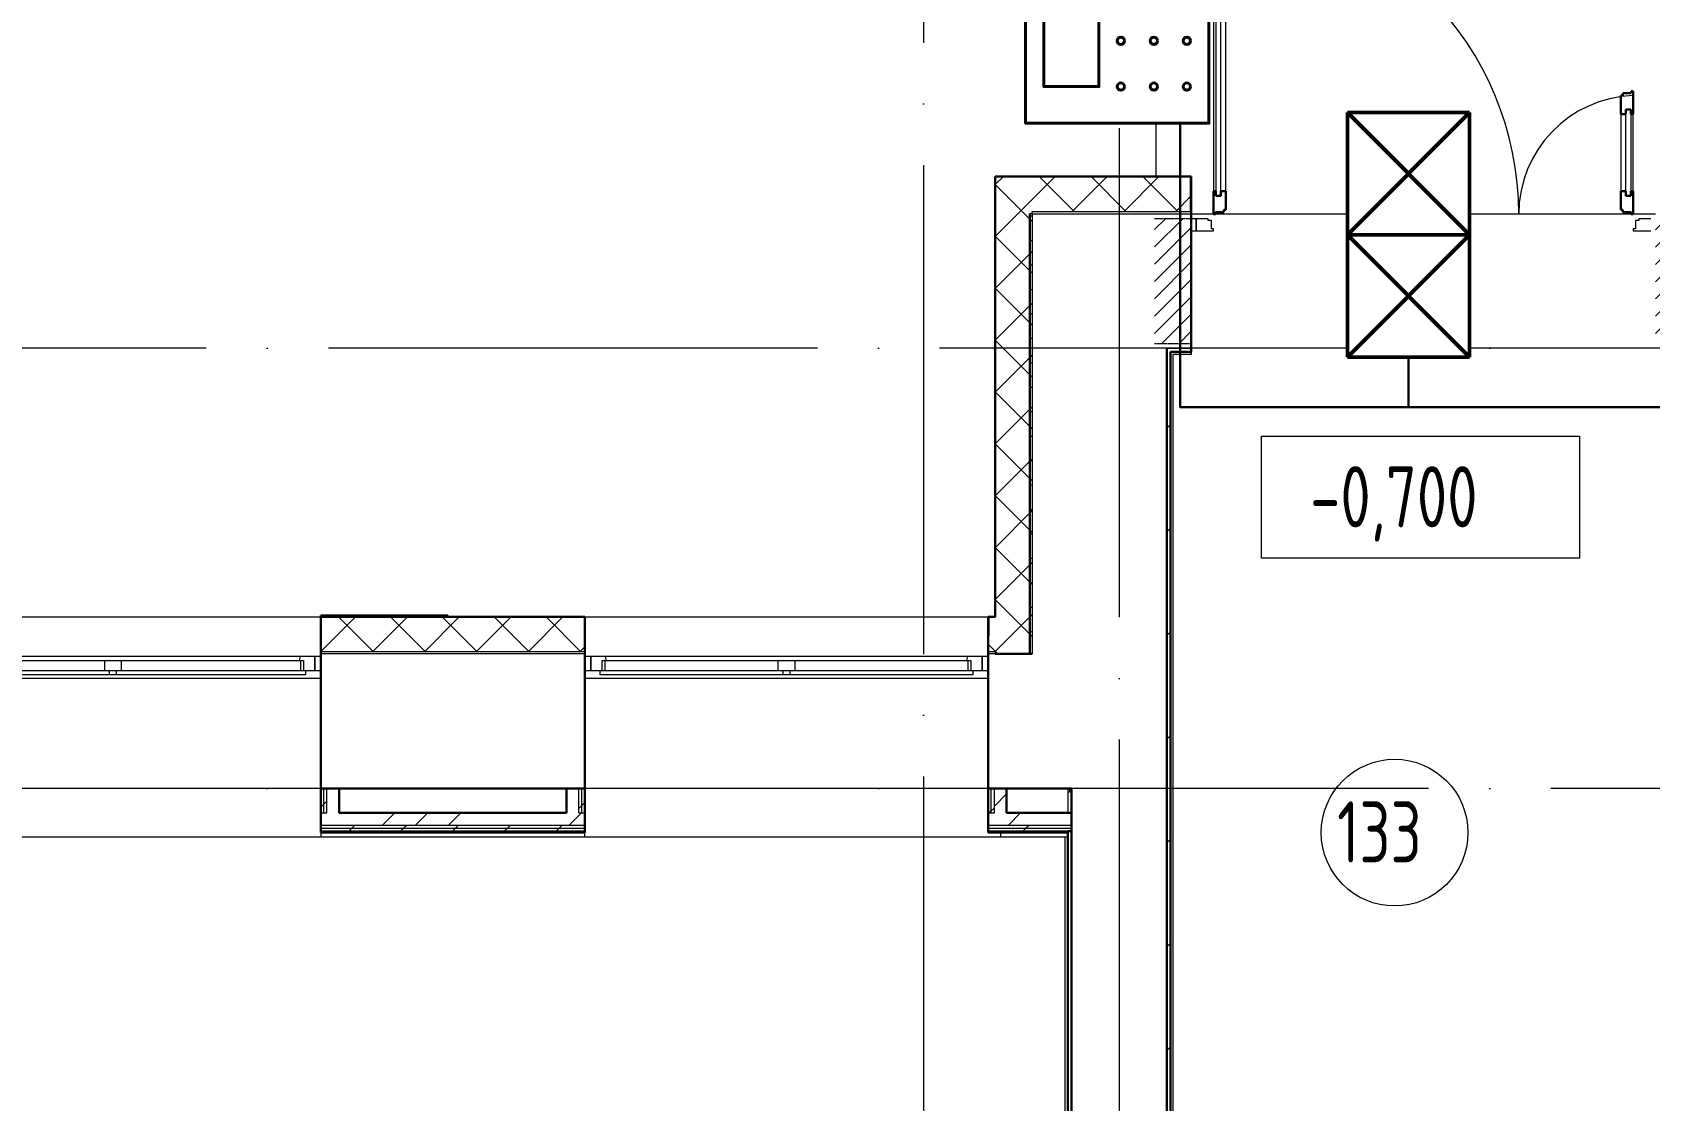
# Model space of a CAD drawing. Header units: millimetres. Extents: x -586848 to 520591, y -385801 to 675781.
# Drawn here: x -27103 to -20488, y 626090 to 630459 of the extents above; entities that cross this region are included whole.
import ezdxf

# ---------------------------------------------------------------- set-up
doc = ezdxf.new("R2010")
doc.units = ezdxf.units.MM
doc.set_wipeout_variables(frame=1)
for name, pattern in [('ADSK_Линия сетки', [25, 20, -2.5, 0, -2.5]), ('ADSK_Штриховая_ш2 п1_5', [4.5, 3, -1.5]), ('осевая', [2, 1.25, -0.25, 0.25, -0.25])]:
    doc.linetypes.add(name, pattern=pattern)
for name, color, linetype, lineweight in [('_ Окна', 7, 'Continuous', 9), ('RC-Извещатели_охранные', 5, 'Continuous', 30), ('RC-Линии_связи-Адресные', 5, 'Continuous', 30), ('RC-Линии_связи-Питание_220В', 6, 'осевая', 40), ('Аннотация', 7, 'Continuous', 18), ('Двери', 252, 'Continuous', 9), ('Марки помещений', 252, 'Continuous', 20), ('НО СКУД', 7, 'Continuous', 50), ('Ограждение', 252, 'Continuous', 9), ('Окна', 252, 'Continuous', 9), ('Оси', 252, 'Continuous', 9), ('Отметки', 7, 'Continuous', 9), ('Перекрытие', 252, 'Continuous', 18), ('Стены внутренние', 7, 'Continuous', 18), ('Стены наружные', 7, 'Continuous', 18), ('Стены штриховка', 7, 'Continuous', 9)]:
    doc.layers.add(name, color=color, linetype=linetype, lineweight=lineweight)
doc.layers.add('Двери открывание', color=7, linetype='Continuous', lineweight=9, true_color=0xc0c0c0)
doc.layers.add('Стены', color=194, linetype='Continuous')
doc.styles.add('GOST Common_3', font='', dxfattribs={"height": 3.5})
doc.styles.get('GOST Common_3').set_extended_font_data('GOST 2.304 type A')
doc.linetypes.add('проект$0$Проводка в коробе', pattern='A,5,[130,ltypeshp.shx,S=1,R=0,X=0,Y=0],1.5,[130,ltypeshp.shx,S=1.5,R=90,X=0,Y=-1],0,[130,ltypeshp.shx,S=2.1,R=90,X=0,Y=1],1,[130,ltypeshp.shx,S=1,R=0,X=0.5,Y=0],5', length=12.5)

# ---------------------------------------------------------------- blocks, each defined once
blk = doc.blocks.new('1 этаж')
at = {"layer": 'Двери', "lineweight": 18, "true_color": 0x636466}
h = blk.add_hatch(dxfattribs=at)
h.set_pattern_fill('FP_2', color=251, style=0, pattern_type=2)
h.set_pattern_definition([(45, (-20735.8, -3268.73), (-35.3553, 35.3553), [])])
h.paths.add_polyline_path([(-19510.8, -3523.7), (-19510.8, -3013.7), (-19660.8, -3013.7), (-19660.8, -3523.7)])
h.paths.add_polyline_path([(-21560.8, -3523.7), (-21561.7, -3013.7), (-21710.8, -3013.7), (-21710.8, -3523.7), (-21561.7, -3523.7)])
at = {"layer": '_ Окна', "color": 251, "lineweight": 18, "true_color": 0x636466}
for p, q in [((-25205.2, -4803.7), (-25209.8, -4820.7)), ((-25145.8, -4803.7), (-25205.2, -4803.7)), ((-25203.8, -4820.7), (-25191.8, -4820.7)), ((-25191.8, -4820.7), (-25191.8, -4861.7)), ((-25145.8, -4861.7), (-25145.8, -4803.7)), ((-23956.4, -4803.7), (-24015.8, -4803.7)), ((-24015.8, -4803.7), (-24015.8, -4861.7)), ((-23969.8, -4861.7), (-23969.8, -4820.7)), ((-23969.8, -4820.7), (-23957.8, -4820.7)), ((-23951.8, -4820.7), (-23956.4, -4803.7)), ((-22475.2, -4803.7), (-22479.8, -4820.7)), ((-22415.8, -4803.7), (-22475.2, -4803.7)), ((-22473.8, -4820.7), (-22461.8, -4820.7)), ((-22461.8, -4820.7), (-22461.8, -4861.7)), ((-22415.8, -4861.7), (-22415.8, -4803.7)), ((-25183.8, -4861.7), (-25145.8, -4861.7)), ((-24015.8, -4861.7), (-23977.8, -4861.7)), ((-22453.8, -4861.7), (-22415.8, -4861.7))]:
    blk.add_line(p, q, dxfattribs=at)
at = {"layer": '_ Окна', "color": 251, "true_color": 0x636466}
for p, q in [((-25120.8, -4803.7), (-25145.8, -4803.7)), ((-25145.8, -4803.7), (-25145.8, -4861.7)), ((-24015.8, -4803.7), (-24040.8, -4803.7)), ((-24015.8, -4861.7), (-24015.8, -4803.7)), ((-22390.8, -4803.7), (-22415.8, -4803.7)), ((-22415.8, -4803.7), (-22415.8, -4861.7)), ((-25145.8, -4861.7), (-25120.8, -4861.7)), ((-24040.8, -4861.7), (-24015.8, -4861.7)), ((-22415.8, -4861.7), (-22390.8, -4861.7))]:
    blk.add_line(p, q, dxfattribs=at)
at = {"layer": 'Аннотация', "color": 251, "lineweight": 20, "true_color": 0x636466}
for p, q in [((-21272.7, -4402.6), (-21272.7, -3902.6)), ((-21272.7, -3902.6), (-19972.7, -3902.6)), ((-19972.7, -3902.6), (-19972.7, -4402.6)), ((-19972.7, -4402.6), (-21272.7, -4402.6))]:
    blk.add_line(p, q, dxfattribs=at)
at = {"layer": 'Двери', "color": 251, "true_color": 0x636466}
for p, q in [((-21468.8, -1805.7), (-21468.8, -2901.7)), ((-21459.8, -1787.7), (-21459.8, -2919.7)), ((-21438.8, -2919.7), (-21438.8, -1787.7)), ((-21418.8, -2901.7), (-21418.8, -1805.7)), ((-19782.8, -2919.7), (-19782.8, -2567.7)), ((-19782.8, -2567.7), (-19761.8, -2567.7)), ((-19761.8, -2567.7), (-19761.8, -2919.7)), ((-19802.8, -2585.7), (-19802.8, -2901.7)), ((-19752.8, -2901.7), (-19752.8, -2585.7)), ((-21459.8, -2919.7), (-21438.8, -2919.7)), ((-19761.8, -2919.7), (-19782.8, -2919.7)), ((-21560.8, -3013.7), (-21560.8, -3063.7)), ((-21540.8, -3013.7), (-21560.8, -3013.7)), ((-21540.8, -3063.7), (-21540.8, -3013.7)), ((-21491.8, -3013.7), (-21540.8, -3013.7)), ((-21540.8, -3013.7), (-21540.8, -3063.7)), ((-21491.8, -3021.7), (-21491.8, -3013.7)), ((-21477.8, -3021.7), (-21491.8, -3021.7)), ((-21477.8, -3055.7), (-21477.8, -3021.7)), ((-19729.8, -3021.7), (-19743.8, -3021.7)), ((-19743.8, -3021.7), (-19743.8, -3055.7)), ((-19729.8, -3013.7), (-19729.8, -3021.7)), ((-19680.8, -3013.7), (-19729.8, -3013.7)), ((-21560.8, -3063.7), (-21540.8, -3063.7)), ((-21540.8, -3063.7), (-21468.8, -3063.7)), ((-21468.8, -3055.7), (-21477.8, -3055.7)), ((-21468.8, -3063.7), (-21468.8, -3055.7)), ((-19743.8, -3055.7), (-19752.8, -3055.7)), ((-19752.8, -3055.7), (-19752.8, -3063.7)), ((-19752.8, -3063.7), (-19680.8, -3063.7))]:
    blk.add_line(p, q, dxfattribs=at)
at = {"layer": 'Двери', "color": 251, "lineweight": 30, "true_color": 0x636466}
for p, q in [((-19794.8, -2509.7), (-19802.8, -2509.7)), ((-19802.8, -2509.7), (-19802.8, -2585.7)), ((-19760.8, -2500.7), (-19794.8, -2500.7)), ((-19794.8, -2500.7), (-19794.8, -2509.7)), ((-19752.8, -2491.7), (-19760.8, -2491.7)), ((-19760.8, -2491.7), (-19760.8, -2500.7)), ((-19752.8, -2585.7), (-19752.8, -2491.7)), ((-19782.8, -2585.7), (-19782.8, -2567.7)), ((-19782.8, -2567.7), (-19761.8, -2567.7)), ((-19761.8, -2567.7), (-19761.8, -2585.7)), ((-19802.8, -2585.7), (-19782.8, -2585.7)), ((-19761.8, -2585.7), (-19752.8, -2585.7)), ((-21468.8, -2901.7), (-21468.8, -2995.7)), ((-21459.8, -2901.7), (-21468.8, -2901.7)), ((-21459.8, -2919.7), (-21459.8, -2901.7)), ((-21438.8, -2901.7), (-21438.8, -2919.7)), ((-21418.8, -2901.7), (-21438.8, -2901.7)), ((-21418.8, -2977.7), (-21418.8, -2901.7)), ((-19802.8, -2901.7), (-19802.8, -2977.7)), ((-19802.8, -2901.7), (-19782.8, -2901.7)), ((-19782.8, -2901.7), (-19782.8, -2919.7)), ((-19761.8, -2901.7), (-19752.8, -2901.7)), ((-19761.8, -2919.7), (-19761.8, -2901.7)), ((-19752.8, -2995.7), (-19752.8, -2901.7)), ((-21438.8, -2919.7), (-21459.8, -2919.7)), ((-19782.8, -2919.7), (-19761.8, -2919.7)), ((-21468.8, -2995.7), (-21460.8, -2995.7)), ((-21460.8, -2995.7), (-21460.8, -2986.7)), ((-21460.8, -2986.7), (-21426.8, -2986.7)), ((-21426.8, -2986.7), (-21426.8, -2977.7)), ((-21426.8, -2977.7), (-21418.8, -2977.7)), ((-19802.8, -2977.7), (-19794.8, -2977.7)), ((-19794.8, -2977.7), (-19794.8, -2986.7)), ((-19794.8, -2986.7), (-19760.8, -2986.7)), ((-19760.8, -2986.7), (-19760.8, -2995.7)), ((-19760.8, -2995.7), (-19752.8, -2995.7))]:
    blk.add_line(p, q, dxfattribs=at)
at = {"layer": 'Двери', "color": 251, "linetype": 'ADSK_Штриховая_ш2 п1_5', "true_color": 0x636466}
for p, q in [((-21560.8, -3013.7), (-21710.8, -3013.7)), ((-21560.8, -3523.7), (-21560.8, -3013.7)), ((-21710.8, -3523.7), (-21560.8, -3523.7))]:
    blk.add_line(p, q, dxfattribs=at)
at = {"layer": 'Двери открывание', "color": 251, "true_color": 0x636466}
for centre, radius, start, end in [((-21486.8, -2995.7), 1266, 0, 89.18534), ((-19734.8, -2995.7), 486, 92.12255, 180)]:
    blk.add_arc(centre, radius, start, end, dxfattribs=at)
at = {"layer": 'Марки помещений', "color": 251, "true_color": 0x636466}
blk.add_circle((-20728.5, -5524.6), 300, dxfattribs=at)
at = {"layer": 'Ограждение', "color": 251, "true_color": 0x636466}
for p, q in [((-21635.8, -3568.7), (-21635.8, -7525.4)), ((-21560.8, -3568.7), (-21635.8, -3568.7)), ((-21560.8, -3558.7), (-21560.8, -3568.7)), ((-25120.8, -4893.7), (-26820.8, -4893.7)), ((-22390.8, -4893.7), (-24040.8, -4893.7)), ((-25120.8, -5343.7), (-26820.8, -5343.7)), ((-22390.8, -5343.7), (-24040.8, -5343.7)), ((-22065.8, -5343.7), (-22065.8, -5443.7)), ((-22065.8, -5543.7), (-30330.8, -5543.7)), ((-25120.8, -5543.7), (-26820.8, -5543.7)), ((-25120.8, -5523.7), (-25120.8, -5543.7)), ((-24040.8, -5543.7), (-24040.8, -5523.7)), ((-22340.8, -5543.7), (-24040.8, -5543.7)), ((-22340.8, -5523.7), (-22340.8, -5543.7)), ((-22075.8, -8693.7), (-22075.8, -5543.7))]:
    blk.add_line(p, q, dxfattribs=at)
at = {"layer": 'Окна', "color": 251, "true_color": 0x636466}
for p, q in [((-26737.8, -4820.7), (-26005.8, -4820.7)), ((-25205.2, -4803.7), (-26736.4, -4803.7)), ((-26005.8, -4820.7), (-25935.8, -4820.7)), ((-26005.8, -4820.7), (-26005.8, -4861.7)), ((-25935.8, -4820.7), (-25203.8, -4820.7)), ((-25935.8, -4861.7), (-25935.8, -4820.7)), ((-25203.8, -4820.7), (-25203.8, -4861.7)), ((-23957.8, -4820.7), (-23250.8, -4820.7)), ((-23957.8, -4861.7), (-23957.8, -4820.7)), ((-22475.2, -4803.7), (-23956.4, -4803.7)), ((-23250.8, -4820.7), (-23180.8, -4820.7)), ((-23250.8, -4820.7), (-23250.8, -4861.7)), ((-23180.8, -4820.7), (-22473.8, -4820.7)), ((-23180.8, -4861.7), (-23180.8, -4820.7)), ((-22473.8, -4820.7), (-22473.8, -4861.7)), ((-26757.8, -4861.7), (-25985.8, -4861.7)), ((-25985.8, -4878.7), (-26757.8, -4878.7)), ((-25985.8, -4861.7), (-25955.8, -4861.7)), ((-25985.8, -4861.7), (-25985.8, -4878.7)), ((-25955.8, -4878.7), (-25985.8, -4878.7)), ((-25955.8, -4861.7), (-25183.8, -4861.7)), ((-25955.8, -4878.7), (-25955.8, -4861.7)), ((-25183.8, -4878.7), (-25955.8, -4878.7)), ((-25183.8, -4861.7), (-25183.8, -4878.7)), ((-23977.8, -4861.7), (-23230.8, -4861.7)), ((-23977.8, -4878.7), (-23977.8, -4861.7)), ((-23230.8, -4878.7), (-23977.8, -4878.7)), ((-23230.8, -4861.7), (-23200.8, -4861.7)), ((-23230.8, -4861.7), (-23230.8, -4878.7)), ((-23200.8, -4878.7), (-23230.8, -4878.7)), ((-23200.8, -4861.7), (-22453.8, -4861.7)), ((-23200.8, -4878.7), (-23200.8, -4861.7)), ((-22453.8, -4878.7), (-23200.8, -4878.7)), ((-22453.8, -4861.7), (-22453.8, -4878.7))]:
    blk.add_line(p, q, dxfattribs=at)
at = {"layer": 'Оси', "color": 251, "linetype": 'ADSK_Линия сетки', "ltscale": 100, "true_color": 0x636466}
for p, q in [((-22655.8, 32206.9), (-22655.8, -32499.9)), ((-21855.8, -2643.7), (-21855.8, -33769.9)), ((4411.5, -3543.7), (-72528.1, -3543.7)), ((4411.5, -5343.7), (-72528.1, -5343.7))]:
    blk.add_line(p, q, dxfattribs=at)
at = {"layer": 'Перекрытие', "color": 251, "ltscale": 100, "true_color": 0x636466}
for p, q in [((-21705.8, -891.7), (-21705.8, -2841.7)), ((-21560.8, -2993.7), (-21468.8, -2993.7)), ((-21460.8, -2993.7), (-19760.8, -2993.7)), ((-19752.8, -2993.7), (-19660.8, -2993.7)), ((-19660.8, -3543.7), (-21560.8, -3543.7))]:
    blk.add_line(p, q, dxfattribs=at)
at = {"layer": 'Стены внутренние', "color": 251, "lineweight": 30, "true_color": 0x636466}
for p, q in [((-21560.8, -2841.7), (-22362.8, -2841.7)), ((-22362.8, -2841.7), (-22362.8, -4641.7)), ((-21560.8, -2983.7), (-21560.8, -2841.7)), ((-21560.8, -3543.7), (-21560.8, -2993.7)), ((-24040.8, -4641.7), (-25120.8, -4641.7)), ((-25120.8, -4641.7), (-25120.8, -4783.7)), ((-24040.8, -4783.7), (-24040.8, -4641.7)), ((-22362.8, -4641.7), (-22390.8, -4641.7)), ((-22390.8, -4641.7), (-22390.8, -4783.7)), ((-25120.8, -4793.7), (-25120.8, -5343.7)), ((-24040.8, -5343.7), (-24040.8, -4793.7)), ((-22390.8, -4793.7), (-22390.8, -5343.7)), ((-22220.8, -4793.7), (-22362.8, -4793.7)), ((-25045.8, -5343.7), (-24115.8, -5343.7)), ((-22315.8, -5343.7), (-22050.8, -5343.7)), ((-22050.8, -5343.7), (-22050.8, -5443.7))]:
    blk.add_line(p, q, dxfattribs=at)
at = {"layer": 'Стены внутренние', "color": 251, "linetype": 'Continuous', "lineweight": 9, "true_color": 0x636466}
for p, q in [((-22360.8, -2872.9), (-22331.6, -2843.7)), ((-22269.5, -2993.7), (-22119.5, -2843.7)), ((-22039.7, -2983.7), (-22179.7, -2843.7)), ((-22047.4, -2983.7), (-21907.4, -2843.7)), ((-21827.6, -2983.7), (-21967.6, -2843.7)), ((-21835.2, -2983.7), (-21695.2, -2843.7)), ((-21615.5, -2983.7), (-21755.5, -2843.7)), ((-22241.9, -2993.7), (-22360.8, -2874.8)), ((-21561.7, -2847.5), (-21562.8, -2849.5)), ((-21623.1, -2983.7), (-21562.8, -2923.4)), ((-22360.8, -3085), (-22269.5, -2993.7)), ((-22210.8, -3024.8), (-22241.9, -2993.7)), ((-22362.8, -3053.6), (-22360.8, -3053.6)), ((-22210.8, -3236.9), (-22360.8, -3086.9)), ((-22360.8, -3297.2), (-22210.8, -3147.2)), ((-22210.8, -3449.1), (-22360.8, -3299.1)), ((-22362.8, -3358.4), (-22360.8, -3358.4)), ((-22360.8, -3509.3), (-22210.8, -3359.3)), ((-22360.8, -3418.8), (-22362.8, -3422.3)), ((-22210.8, -3661.2), (-22360.8, -3511.2)), ((-22360.8, -3721.4), (-22210.8, -3571.4)), ((-22362.8, -3764.8), (-22360.8, -3764.8)), ((-22210.8, -3873.3), (-22360.8, -3723.3)), ((-22360.8, -3933.6), (-22210.8, -3783.6)), ((-22360.8, -3894), (-22362.8, -3890.5)), ((-22210.8, -4085.5), (-22360.8, -3935.5)), ((-22360.8, -4145.7), (-22210.8, -3995.7)), ((-22210.8, -4297.6), (-22360.8, -4147.6)), ((-22362.8, -4171.2), (-22360.8, -4171.2)), ((-22360.8, -4357.8), (-22210.8, -4207.8)), ((-22210.8, -4509.7), (-22360.8, -4359.7)), ((-22360.8, -4570), (-22210.8, -4420)), ((-22362.8, -4476), (-22360.8, -4476)), ((-22360.8, -4503.6), (-22362.8, -4500.1)), ((-22210.8, -4721.9), (-22360.8, -4571.9)), ((-25120.2, -4783.7), (-24980.2, -4643.7)), ((-24906.6, -4783.7), (-25046.6, -4643.7)), ((-24908, -4783.7), (-24768, -4643.7)), ((-24860.9, -4643.7), (-24862, -4641.7)), ((-24694.5, -4783.7), (-24834.5, -4643.7)), ((-24709.3, -4641.7), (-24710.4, -4643.7)), ((-24695.9, -4783.7), (-24555.9, -4643.7)), ((-24482.4, -4783.7), (-24622.4, -4643.7)), ((-24483.8, -4783.7), (-24343.8, -4643.7)), ((-24270.2, -4783.7), (-24410.2, -4643.7)), ((-24271.6, -4783.7), (-24131.6, -4643.7)), ((-24058.1, -4783.7), (-24198.1, -4643.7)), ((-22388.8, -4686.5), (-22390.8, -4690)), ((-22360.8, -4782.1), (-22210.8, -4632.1)), ((-22360.8, -4784), (-22390.8, -4754)), ((-25118.8, -4783.7), (-25120.8, -4781.7)), ((-24059.5, -4783.7), (-24040.8, -4765)), ((-22362.8, -4784.1), (-22360.8, -4782.1)), ((-22351.1, -4793.7), (-22360.8, -4784))]:
    blk.add_line(p, q, dxfattribs=at)
at = {"layer": 'Стены внутренние', "color": 251, "true_color": 0x636466}
for p, q in [((-22210.8, -2993.7), (-22220.8, -2993.7)), ((-22210.8, -2993.7), (-22210.8, -4793.7)), ((-21660.8, -3543.7), (-21560.8, -3543.7)), ((-26820.8, -4641.7), (-25120.8, -4641.7)), ((-24040.8, -4641.7), (-22390.8, -4641.7)), ((-24040.8, -4793.7), (-25120.8, -4793.7)), ((-22362.8, -4793.7), (-22390.8, -4793.7))]:
    blk.add_line(p, q, dxfattribs=at)
at = {"layer": 'Стены наружные', "color": 251, "lineweight": 30, "true_color": 0x636466}
for p, q in [((-22220.8, -2993.7), (-22220.8, -4793.7)), ((-21560.8, -2993.7), (-21560.8, -2983.7)), ((-21660.8, -3543.7), (-21660.8, -10858.7)), ((-21645.8, -3558.7), (-21560.8, -3558.7)), ((-21645.8, -10723.7), (-21645.8, -3558.7)), ((-21560.8, -3558.7), (-21560.8, -3543.7)), ((-24600.8, -4636.7), (-25120.8, -4636.7)), ((-25120.8, -4636.7), (-25120.8, -4641.7)), ((-24600.8, -4641.7), (-24600.8, -4636.7)), ((-25120.8, -4783.7), (-25120.8, -4793.7)), ((-24040.8, -4793.7), (-24040.8, -4783.7)), ((-22390.8, -4783.7), (-22390.8, -4793.7)), ((-22220.8, -4793.7), (-22210.8, -4793.7)), ((-25120.8, -5343.7), (-25120.8, -5523.7)), ((-25045.8, -5343.7), (-25120.8, -5343.7)), ((-25045.8, -5443.7), (-25045.8, -5343.7)), ((-24115.8, -5343.7), (-24115.8, -5443.7)), ((-24040.8, -5343.7), (-24115.8, -5343.7)), ((-24040.8, -5523.7), (-24040.8, -5343.7)), ((-22390.8, -5343.7), (-22390.8, -5523.7)), ((-22315.8, -5343.7), (-22390.8, -5343.7)), ((-22315.8, -5443.7), (-22315.8, -5343.7)), ((-24115.8, -5443.7), (-25045.8, -5443.7)), ((-22050.8, -5443.7), (-22315.8, -5443.7)), ((-22050.8, -8838.7), (-22050.8, -5443.7)), ((-25120.8, -5523.7), (-24040.8, -5523.7)), ((-22390.8, -5523.7), (-22065.8, -5523.7)), ((-22050.8, -5518.7), (-22065.8, -5518.7)), ((-22065.8, -5518.7), (-22050.8, -5518.7)), ((-22065.8, -5523.7), (-22065.8, -8703.7))]:
    blk.add_line(p, q, dxfattribs=at)
at = {"layer": 'Стены наружные', "color": 251, "linetype": 'Continuous', "lineweight": 9, "true_color": 0x636466}
for p, q in [((-22210.8, -3004), (-22220.8, -3004)), ((-22210.8, -3104), (-22220.8, -3104)), ((-22210.8, -3204), (-22220.8, -3204)), ((-22210.8, -3304), (-22220.8, -3304)), ((-22210.8, -3404), (-22220.8, -3404)), ((-22210.8, -3504), (-22220.8, -3504)), ((-22210.8, -3604), (-22220.8, -3604)), ((-22210.8, -3704), (-22220.8, -3704)), ((-22210.8, -3804), (-22220.8, -3804)), ((-21660.8, -3870), (-21645.8, -3855)), ((-22210.8, -3904), (-22220.8, -3904)), ((-22210.8, -4004), (-22220.8, -4004)), ((-22210.8, -4104), (-22220.8, -4104)), ((-22210.8, -4204), (-22220.8, -4204)), ((-21660.8, -4294.2), (-21645.8, -4279.2)), ((-22210.8, -4304), (-22220.8, -4304)), ((-22210.8, -4404), (-22220.8, -4404)), ((-22210.8, -4504), (-22220.8, -4504)), ((-22210.8, -4604), (-22220.8, -4604)), ((-24862, -4641.7), (-24864.9, -4636.7)), ((-24706.4, -4636.7), (-24709.3, -4641.7)), ((-22210.8, -4704), (-22220.8, -4704)), ((-21660.8, -4718.5), (-21645.8, -4703.5)), ((-21660.8, -5142.7), (-21645.8, -5127.7)), ((-25120.8, -5420.8), (-25108.3, -5408.3)), ((-25108.3, -5408.3), (-25095.8, -5395.8)), ((-24065.8, -5426.4), (-24053.3, -5413.9)), ((-24053.3, -5413.9), (-24040.8, -5401.4)), ((-22378.3, -5436), (-22365.8, -5423.5)), ((-22365.8, -5416.4), (-22315.8, -5366.4)), ((-24868, -5493.7), (-24818, -5443.7)), ((-24733.1, -5493.7), (-24683.1, -5443.7)), ((-24598.1, -5493.7), (-24548.1, -5443.7)), ((-24104.7, -5493.7), (-24054.7, -5443.7)), ((-22386, -5443.7), (-22378.3, -5436)), ((-22308.2, -5493.7), (-22258.2, -5443.7)), ((-25011.6, -5523.7), (-25006.6, -5518.7)), ((-25006.6, -5518.7), (-24994.1, -5506.2)), ((-24994.1, -5506.2), (-24981.6, -5493.7)), ((-24794.5, -5518.7), (-24782, -5506.2)), ((-24782, -5506.2), (-24769.5, -5493.7)), ((-24587.4, -5523.7), (-24582.4, -5518.7)), ((-24582.4, -5518.7), (-24569.9, -5506.2)), ((-24569.9, -5506.2), (-24557.4, -5493.7)), ((-24370.2, -5518.7), (-24357.7, -5506.2)), ((-24357.7, -5506.2), (-24345.2, -5493.7)), ((-24163.1, -5523.7), (-24158.1, -5518.7)), ((-24158.1, -5518.7), (-24145.6, -5506.2)), ((-24145.6, -5506.2), (-24133.1, -5493.7)), ((-22248.9, -5518.7), (-22236.4, -5506.2)), ((-22236.4, -5506.2), (-22223.9, -5493.7)), ((-21660.8, -5567), (-21645.8, -5552)), ((-21660.8, -5991.3), (-21645.8, -5976.3)), ((-21660.8, -6415.5), (-21645.8, -6400.5))]:
    blk.add_line(p, q, dxfattribs=at)
at = {"layer": 'Стены наружные', "color": 251, "true_color": 0x636466}
for p, q in [((-22210.8, -2993.7), (-21560.8, -2993.7)), ((-22058.3, -5343.7), (-22058.3, -5358.7)), ((-22058.3, -5358.7), (-22065.8, -5358.7))]:
    blk.add_line(p, q, dxfattribs=at)
at = {"layer": 'Стены штриховка', "color": 251, "true_color": 0x636466}
for p, q in [((-21562.8, -2843.7), (-22362.8, -2843.7)), ((-22360.8, -4643.7), (-22360.8, -2841.7)), ((-21562.8, -2983.7), (-21562.8, -2843.7)), ((-22220.8, -2993.7), (-22220.8, -2993.7)), ((-22210.8, -2983.7), (-21560.8, -2983.7)), ((-22210.8, -2993.7), (-22210.8, -2983.7)), ((-24042.8, -4643.7), (-25118.8, -4643.7)), ((-25118.8, -4643.7), (-25118.8, -4717.7)), ((-24042.8, -4717.7), (-24042.8, -4643.7)), ((-22388.8, -4643.7), (-22388.8, -4717.7)), ((-22360.8, -4643.7), (-22388.8, -4643.7)), ((-22362.8, -4643.7), (-22362.8, -4641.7)), ((-25120.8, -4717.7), (-25118.8, -4717.7)), ((-24042.8, -4717.7), (-24040.8, -4717.7)), ((-22390.8, -4717.7), (-22388.8, -4717.7)), ((-25120.8, -4783.7), (-24040.8, -4783.7)), ((-22390.8, -4783.7), (-22362.8, -4783.7)), ((-22362.8, -4783.7), (-22362.8, -4793.7)), ((-25108.3, -5443.7), (-25108.3, -5343.7)), ((-25095.8, -5443.7), (-25095.8, -5343.7)), ((-24065.8, -5443.7), (-24065.8, -5343.7)), ((-24053.3, -5443.7), (-24053.3, -5343.7)), ((-22378.3, -5443.7), (-22378.3, -5343.7)), ((-22365.8, -5443.7), (-22365.8, -5343.7)), ((-25120.8, -5443.7), (-25095.8, -5443.7)), ((-24065.8, -5443.7), (-24040.8, -5443.7)), ((-22390.8, -5443.7), (-22365.8, -5443.7)), ((-25120.8, -5493.7), (-24040.8, -5493.7)), ((-25120.8, -5506.2), (-24040.8, -5506.2)), ((-24040.8, -5518.7), (-25120.8, -5518.7)), ((-25120.8, -5518.7), (-24040.8, -5518.7)), ((-22390.8, -5493.7), (-22050.8, -5493.7)), ((-22390.8, -5506.2), (-22050.8, -5506.2)), ((-22065.8, -5518.7), (-22390.8, -5518.7)), ((-22390.8, -5518.7), (-22065.8, -5518.7)), ((-22065.8, -5523.7), (-22065.8, -5518.7))]:
    blk.add_line(p, q, dxfattribs=at)
at = {"layer": 'Марки помещений', "color": 251, "true_color": 0x636466, "style": 'GOST Common_3', "width": 0.9}
blk.add_text('133', height=250, dxfattribs=at).set_placement((-20963.5, -5646.8))
at = {"layer": 'Отметки', "color": 251, "true_color": 0x636466, "style": 'GOST Common_3', "width": 0.9}
blk.add_text('-0,700', height=250, dxfattribs=at).set_placement((-21073.9, -4275.9))
blk = doc.blocks.new('домофон')
at = {"linetype": 'ByBlock', "lineweight": -2}
blk.add_wipeout([(54835.6, 183369.5), (54835.6, 184419.5), (55585.6, 184419.5), (55585.6, 183369.5)], dxfattribs=at).dxf.layer = 'RC-Извещатели_охранные'
at = {"layer": 'RC-Извещатели_охранные', "linetype": 'ByBlock', "lineweight": -2}
for points in [[(54835.6, 184419.5), (55585.6, 184419.5)], [(54835.6, 184419.5), (54835.6, 183369.5), (55585.6, 183369.5), (55585.6, 184419.5)], [(55135.6, 184344.5), (55135.6, 183519.5), (54910.6, 183519.5), (54910.6, 184344.5), (55135.6, 184344.5)], [(55210.6, 184344.5), (55210.6, 184044.5), (55510.6, 184044.5), (55510.6, 184344.5)], [(55210.6, 184344.5), (55510.6, 184344.5)]]:
    blk.add_lwpolyline(points, dxfattribs=at)
for centre in [(55225.6, 183894.5), (55360.6, 183894.5), (55495.6, 183894.5), (55225.6, 183707), (55360.6, 183707), (55495.6, 183707), (55225.6, 183519.5), (55360.6, 183519.5), (55495.6, 183519.5)]:
    blk.add_circle(centre, 15, dxfattribs=at)
blk = doc.blocks.new('тип 3')
at = {"color": 3}
blk.add_wipeout([(-201819.6, 375828), (-202819.6, 375828), (-202819.6, 376328), (-201819.6, 376328)], dxfattribs=at).dxf.layer = 'НО СКУД'
at = {"layer": 'НО СКУД', "color": 3}
for p, q in [((-202819.6, 376328), (-201819.6, 376328)), ((-202819.6, 375828), (-202819.6, 376328)), ((-202319.6, 376328), (-202819.6, 375828)), ((-202319.6, 375828), (-202819.6, 376328)), ((-202319.6, 376328), (-202319.6, 375828)), ((-201819.6, 376328), (-202319.6, 375828)), ((-201819.6, 375828), (-202319.6, 376328)), ((-201819.6, 376328), (-201819.6, 375828)), ((-201819.6, 375828), (-202819.6, 375828))]:
    blk.add_line(p, q, dxfattribs=at)
at = {"layer": 'НО СКУД', "color": 3, "ltscale": 30}
blk.add_line((-201819.6, 376328), (-201819.6, 375828), dxfattribs=at)

msp = doc.modelspace()

# ---------------------------------------------------------------- linework, layer by layer
at = {"layer": 'RC-Линии_связи-Адресные'}
msp.add_line((-21474.6, 629130.6), (-21474.6, 628926.4), dxfattribs=at)

# ---------------------------------------------------------------- block references
msp.add_blockref('1 этаж', (-802.7, 632710.4))

# ---------------------------------------------------------------- next in the draw order: block references
at = {"layer": 'RC-Линии_связи-Питание_220В', "linetype": 'проект$0$Проводка в коробе'}
msp.add_blockref('домофон', (-77876.5, 446717.5), dxfattribs=at)

# ---------------------------------------------------------------- next in the draw order: linework, layer by layer
at = {"layer": 'RC-Линии_связи-Адресные'}
msp.add_lwpolyline([(-19097.2, 628926.4), (-22408.5, 628926.4), (-22408.5, 629948.8), (-22408.5, 630087)], dxfattribs=at)

# ---------------------------------------------------------------- next in the draw order: block references
at = {"layer": 'Стены', "color": 1, "rotation": 90}
msp.add_blockref('тип 3', (354603.5, 831950.1), dxfattribs=at)

doc.saveas('drawing.dxf')
